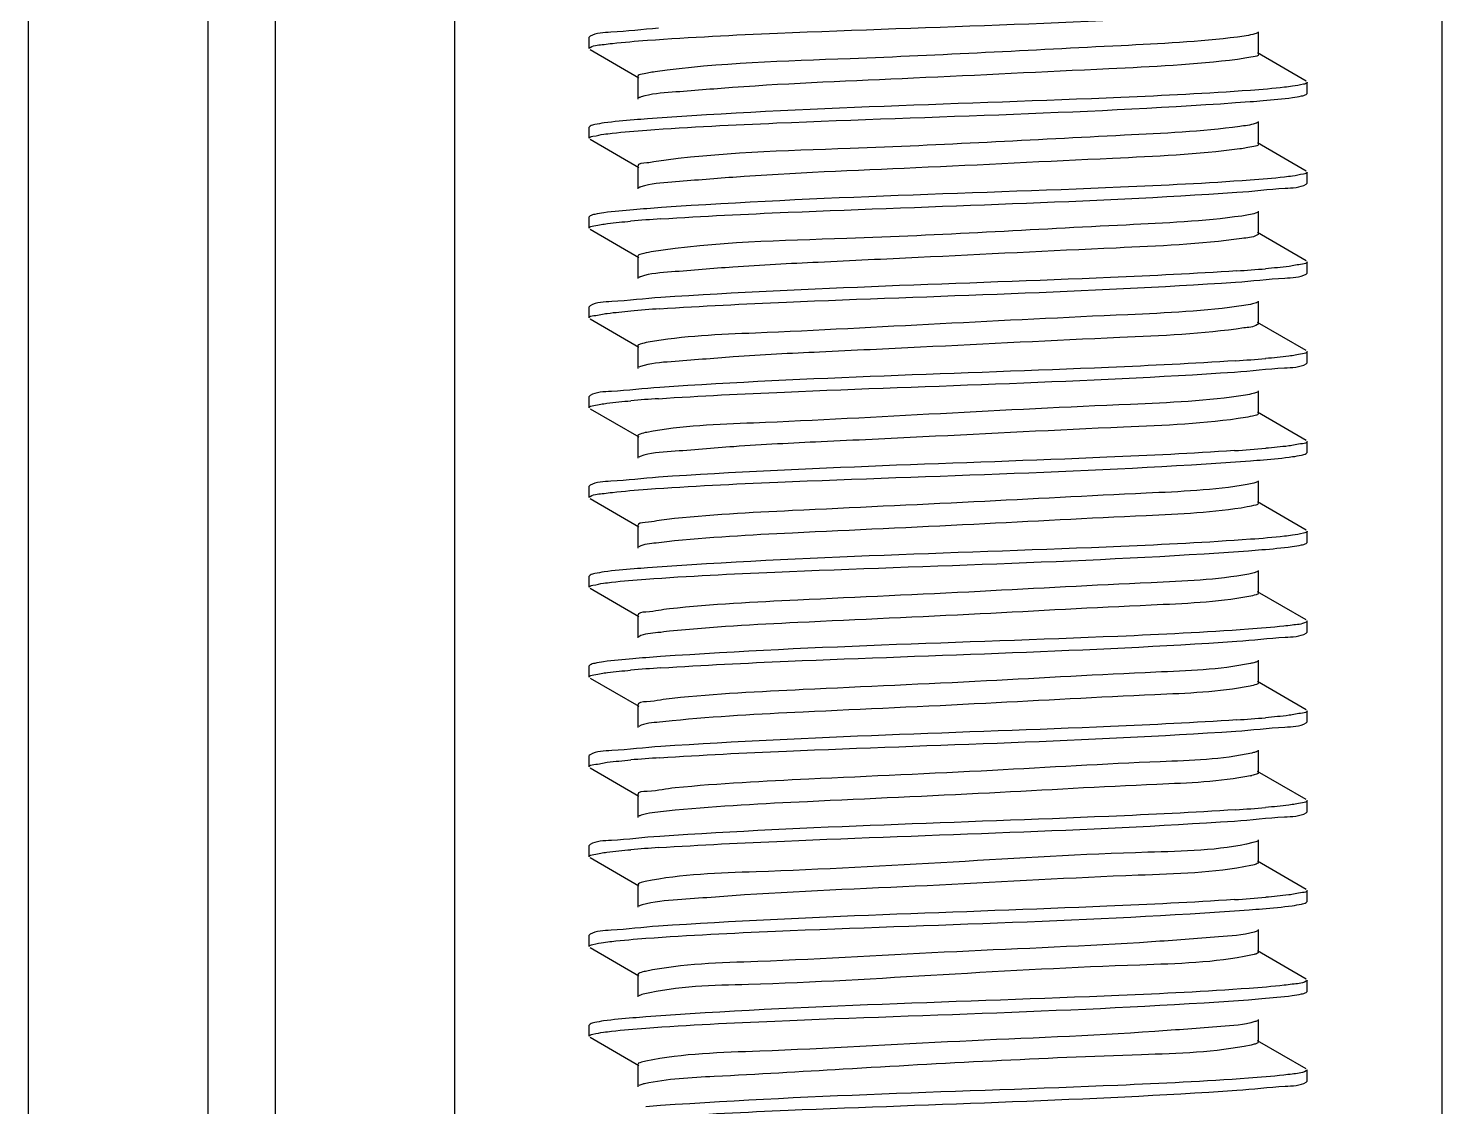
# Model space of a CAD drawing. Extents: x 1031190 to 1725648, y 733081 to 1571294.
# Drawn here: x 1139799.1 to 1140174.2, y 1211775.1 to 1212061.1 of the extents above; entities that cross this region are included whole.
import ezdxf

# ---------------------------------------------------------------- set-up
doc = ezdxf.new("R2010")
doc.units = 0
doc.header["$LTSCALE"] = 1000
doc.header["$MEASUREMENT"] = 0

msp = doc.modelspace()

# ---------------------------------------------------------------- linework, layer by layer
at = {"linetype": 'Continuous'}
for p, q in [((1139799.13, 1215988.29), (1139799.13, 1211247.26)), ((1139846.75, 1215988.29), (1139846.75, 1211247.26)), ((1139864.61, 1215988.29), (1139864.61, 1211247.26)), ((1139912.24, 1215988.29), (1139912.24, 1211247.26)), ((1140174.18, 1215988.29), (1140174.18, 1211247.26)), ((1139948.18, 1212059), (1139947.96, 1212058.74)), ((1139947.96, 1212055.76), (1139947.96, 1212058.74)), ((1139947.96, 1212055.76), (1139947.96, 1212058.74)), ((1140125.57, 1212054.27), (1140125.57, 1212060.23)), ((1139948.18, 1212055.5), (1139961.11, 1212048.02)), ((1140138.24, 1212047.09), (1140125.31, 1212054.58)), ((1139960.85, 1212048.32), (1139960.85, 1212042.37)), ((1140138.46, 1212043.86), (1140138.46, 1212046.83)), ((1140138.46, 1212043.86), (1140138.46, 1212046.83)), ((1140138.24, 1212043.6), (1140138.46, 1212043.86)), ((1140125.57, 1212030.46), (1140125.57, 1212036.41)), ((1139948.18, 1212035.19), (1139947.96, 1212034.93)), ((1139947.96, 1212031.95), (1139947.96, 1212034.93)), ((1139947.96, 1212031.95), (1139947.96, 1212034.93)), ((1139948.18, 1212031.69), (1139961.11, 1212024.21)), ((1140138.24, 1212023.28), (1140125.31, 1212030.76)), ((1139960.85, 1212024.51), (1139960.85, 1212018.55)), ((1140138.46, 1212020.04), (1140138.46, 1212023.02)), ((1140138.46, 1212020.04), (1140138.46, 1212023.02)), ((1140138.24, 1212019.78), (1140138.46, 1212020.04)), ((1139948.18, 1212011.37), (1139947.96, 1212011.11)), ((1139947.96, 1212008.14), (1139947.96, 1212011.11)), ((1139947.96, 1212008.14), (1139947.96, 1212011.11)), ((1140125.57, 1212006.65), (1140125.57, 1212012.6)), ((1139948.18, 1212007.88), (1139961.11, 1212000.39)), ((1140138.24, 1211999.47), (1140125.31, 1212006.95)), ((1139960.85, 1212000.7), (1139960.85, 1211994.74)), ((1140138.46, 1211996.23), (1140138.46, 1211999.21)), ((1140138.46, 1211996.23), (1140138.46, 1211999.21)), ((1140138.24, 1211995.97), (1140138.46, 1211996.23)), ((1139948.18, 1211987.56), (1139947.96, 1211987.3)), ((1139947.96, 1211984.32), (1139947.96, 1211987.3)), ((1139947.96, 1211984.32), (1139947.96, 1211987.3)), ((1140125.57, 1211982.84), (1140125.57, 1211988.79)), ((1139948.18, 1211984.06), (1139961.11, 1211976.58)), ((1140138.24, 1211975.65), (1140125.31, 1211983.14)), ((1139960.85, 1211976.88), (1139960.85, 1211970.93)), ((1140138.24, 1211972.16), (1140138.46, 1211972.42)), ((1140138.46, 1211972.42), (1140138.46, 1211975.39)), ((1140138.46, 1211972.42), (1140138.46, 1211975.39)), ((1139961.56, 1211971.43), (1139961.11, 1211971.23)), ((1140125.57, 1211959.02), (1140125.57, 1211964.98)), ((1139948.18, 1211963.75), (1139947.96, 1211963.49)), ((1139947.96, 1211960.51), (1139947.96, 1211963.49)), ((1139947.96, 1211960.51), (1139947.96, 1211963.49)), ((1139948.18, 1211960.25), (1139961.11, 1211952.77)), ((1140138.24, 1211951.84), (1140125.31, 1211959.32)), ((1139960.85, 1211953.07), (1139960.85, 1211947.12)), ((1140138.46, 1211948.6), (1140138.46, 1211951.58)), ((1140138.46, 1211948.6), (1140138.46, 1211951.58)), ((1139961.52, 1211947.6), (1139961.11, 1211947.42)), ((1140138.24, 1211948.34), (1140138.46, 1211948.6)), ((1139948.18, 1211939.94), (1139947.96, 1211939.67)), ((1139947.96, 1211936.7), (1139947.96, 1211939.67)), ((1139947.96, 1211936.7), (1139947.96, 1211939.67)), ((1140125.57, 1211935.21), (1140125.57, 1211941.16)), ((1139948.18, 1211936.44), (1139961.11, 1211928.96)), ((1140138.24, 1211928.03), (1140125.31, 1211935.51)), ((1139960.85, 1211929.26), (1139960.85, 1211923.3)), ((1140138.46, 1211924.79), (1140138.46, 1211927.77)), ((1140138.46, 1211924.79), (1140138.46, 1211927.77)), ((1140138.24, 1211924.53), (1140138.46, 1211924.79)), ((1139948.18, 1211916.12), (1139947.96, 1211915.86)), ((1139947.96, 1211912.89), (1139947.96, 1211915.86)), ((1139947.96, 1211912.89), (1139947.96, 1211915.86)), ((1140125.57, 1211911.4), (1140125.57, 1211917.35)), ((1139948.18, 1211912.62), (1139961.11, 1211905.14)), ((1140138.24, 1211904.22), (1140125.31, 1211911.7)), ((1139960.85, 1211905.44), (1139960.85, 1211899.49)), ((1140138.24, 1211900.72), (1140138.46, 1211900.98)), ((1140138.46, 1211900.98), (1140138.46, 1211903.96)), ((1140138.46, 1211900.98), (1140138.46, 1211903.96)), ((1140125.57, 1211887.58), (1140125.57, 1211893.54)), ((1139948.18, 1211892.31), (1139947.96, 1211892.05)), ((1139947.96, 1211889.07), (1139947.96, 1211892.05)), ((1139947.96, 1211889.07), (1139947.96, 1211892.05)), ((1139948.18, 1211888.81), (1139961.11, 1211881.33)), ((1140138.24, 1211880.4), (1140125.31, 1211887.89)), ((1139960.85, 1211881.63), (1139960.85, 1211875.68)), ((1140138.46, 1211877.17), (1140138.46, 1211880.14)), ((1140138.46, 1211877.17), (1140138.46, 1211880.14)), ((1140138.24, 1211876.91), (1140138.46, 1211877.17)), ((1139948.18, 1211868.5), (1139947.96, 1211868.24)), ((1139947.96, 1211865.26), (1139947.96, 1211868.24)), ((1139947.96, 1211865.26), (1139947.96, 1211868.24)), ((1140125.57, 1211863.77), (1140125.57, 1211869.72)), ((1139948.18, 1211865), (1139961.11, 1211857.52)), ((1140138.24, 1211856.59), (1140125.31, 1211864.07)), ((1139960.85, 1211857.82), (1139960.85, 1211851.87)), ((1140138.46, 1211853.35), (1140138.46, 1211856.33)), ((1140138.46, 1211853.35), (1140138.46, 1211856.33)), ((1140138.24, 1211853.09), (1140138.46, 1211853.35)), ((1139948.18, 1211844.68), (1139947.96, 1211844.42)), ((1139947.96, 1211841.45), (1139947.96, 1211844.42)), ((1139947.96, 1211841.45), (1139947.96, 1211844.42)), ((1140125.57, 1211839.96), (1140125.57, 1211845.91)), ((1139948.18, 1211841.19), (1139961.11, 1211833.7)), ((1140124.1, 1211839.24), (1140123.5, 1211839.11)), ((1140138.24, 1211832.78), (1140125.31, 1211840.26)), ((1139960.85, 1211834.01), (1139960.85, 1211828.05)), ((1140138.24, 1211829.28), (1140138.46, 1211829.54)), ((1140138.46, 1211829.54), (1140138.46, 1211832.52)), ((1140138.46, 1211829.54), (1140138.46, 1211832.52)), ((1140125.57, 1211816.15), (1140125.57, 1211822.1)), ((1139948.18, 1211820.87), (1139947.96, 1211820.61)), ((1139947.96, 1211817.63), (1139947.96, 1211820.61)), ((1139947.96, 1211817.63), (1139947.96, 1211820.61)), ((1139948.18, 1211817.37), (1139961.11, 1211809.89)), ((1140124.4, 1211815.5), (1140123.56, 1211815.31)), ((1140138.24, 1211808.97), (1140125.31, 1211816.45)), ((1139960.85, 1211810.19), (1139960.85, 1211804.24)), ((1140138.46, 1211805.73), (1140138.46, 1211808.7)), ((1140138.46, 1211805.73), (1140138.46, 1211808.7)), ((1140138.24, 1211805.47), (1140138.46, 1211805.73)), ((1139948.18, 1211797.06), (1139947.96, 1211796.8)), ((1139947.96, 1211793.82), (1139947.96, 1211796.8)), ((1139947.96, 1211793.82), (1139947.96, 1211796.8)), ((1140125.57, 1211792.33), (1140125.57, 1211798.29)), ((1139948.18, 1211793.56), (1139961.11, 1211786.08)), ((1140138.24, 1211785.15), (1140125.31, 1211792.63)), ((1139960.85, 1211786.38), (1139960.85, 1211780.43)), ((1140138.46, 1211781.92), (1140138.46, 1211784.89)), ((1140138.46, 1211781.92), (1140138.46, 1211784.89)), ((1140138.24, 1211781.65), (1140138.46, 1211781.92))]:
    msp.add_line(p, q, dxfattribs=at)
for centre, radius, start, end in [((1139994.73, 1211583.86), 427.62, 93.719, 94.7992), ((1140092.21, 1212416.89), 421, 273.7601, 274.8008), ((1139994.32, 1211565.26), 422.38, 93.7519, 94.8), ((1140091.8, 1212398.24), 426.18, 273.7273, 274.8001), ((1139993.89, 1211546.87), 416.95, 93.7864, 94.801), ((1140091.41, 1212379.3), 431.07, 273.6966, 274.7995), ((1139994.75, 1211464.63), 427.78, 93.7179, 94.7992), ((1140092.22, 1212297.65), 420.83, 273.7612, 274.8008), ((1139994.33, 1211446.02), 422.56, 93.7508, 94.8), ((1140119.47, 1211882.43), 19.92, 281.4492, 282.4619), ((1140091.81, 1212279.01), 426.01, 273.7284, 274.8001), ((1139993.91, 1211427.63), 417.13, 93.7852, 94.8009), ((1140091.42, 1212260.08), 430.91, 273.6976, 274.7995)]:
    msp.add_arc(centre, radius, start, end, dxfattribs=at)
for points, knots in [([(1139963.4, 1212057.95), (1139974.91, 1212058.79), (1140028.25, 1212061.39), (1140081.67, 1212062.43), (1140123.41, 1212065.51)], [0, 0, 0, 0, 0.216168, 1, 1, 1, 1]), ([(1139966.35, 1212061.13), (1139962.14, 1212060.85), (1139956.25, 1212060.03), (1139949.82, 1212059.94), (1139948.19, 1212059)], [0, 0, 0, 0, 0.690699, 1, 1, 1, 1]), ([(1140119.99, 1212058.82), (1140109.76, 1212057.52), (1140075.42, 1212055.89), (1140023.97, 1212052.99), (1139982.56, 1212051.98), (1139965.45, 1212049.59)], [0, 0, 0, 0, 0.199783, 0.665188, 1, 1, 1, 1]), ([(1140125.31, 1212059.93), (1140125.09, 1212059.8), (1140123.36, 1212059.22), (1140121.54, 1212059.02), (1140119.99, 1212058.82)], [0, 0, 0, 0, 0.137062, 1, 1, 1, 1]), ([(1139947.96, 1212055.76), (1139947.96, 1212055.89), (1139949.37, 1212056.77), (1139950.66, 1212056.68), (1139951.92, 1212056.86)], [0, 0, 0, 0, 0.088884, 1, 1, 1, 1]), ([(1139951.92, 1212056.86), (1139952.65, 1212056.96), (1139956.46, 1212057.42), (1139960.3, 1212057.72), (1139963.4, 1212057.95)], [0, 0, 0, 0, 0.191575, 1, 1, 1, 1]), ([(1140125.57, 1212054.27), (1140125.57, 1212053.75), (1140122.78, 1212053.43), (1140121.39, 1212053.05), (1140119.99, 1212052.87)], [0, 0, 0, 0, 0.271371, 1, 1, 1, 1]), ([(1140119.99, 1212052.87), (1140108.68, 1212051.43), (1140079.95, 1212050.15), (1140035.32, 1212047.84), (1139996.57, 1212046.36), (1139972.59, 1212044.34), (1139964.38, 1212043.76), (1139961.73, 1212042.92)], [0, 0, 0, 0, 0.215732, 0.542961, 0.846149, 0.947566, 1, 1, 1, 1]), ([(1139965.45, 1212049.59), (1139964.29, 1212049.43), (1139963.11, 1212049.12), (1139960.85, 1212048.76), (1139960.85, 1212048.32)], [0, 0, 0, 0, 0.725335, 1, 1, 1, 1]), ([(1140138.46, 1212046.83), (1140138.46, 1212046.46), (1140136.58, 1212046.14), (1140135.59, 1212045.89), (1140134.62, 1212045.75)], [0, 0, 0, 0, 0.27461, 1, 1, 1, 1]), ([(1140123.41, 1212044.67), (1140111.97, 1212043.83), (1140058.64, 1212041.23), (1140005.22, 1212040.16), (1139963.4, 1212037.11)], [0, 0, 0, 0, 0.214685, 1, 1, 1, 1]), ([(1140134.62, 1212045.75), (1140133.91, 1212045.65), (1140130.18, 1212045.19), (1140126.44, 1212044.9), (1140123.41, 1212044.67)], [0, 0, 0, 0, 0.191301, 1, 1, 1, 1]), ([(1140134.61, 1212042.77), (1140135.4, 1212042.89), (1140136.61, 1212043.1), (1140137.85, 1212043.37), (1140138.23, 1212043.6)], [0, 0, 0, 0, 0.642979, 1, 1, 1, 1]), ([(1139961.73, 1212042.92), (1139961.61, 1212042.89), (1139961.4, 1212042.81), (1139961.19, 1212042.72), (1139961.11, 1212042.67)], [0, 0, 0, 0, 0.562806, 1, 1, 1, 1]), ([(1139963.24, 1212034.13), (1139974.73, 1212034.97), (1140028.11, 1212037.57), (1140081.56, 1212038.62), (1140123.35, 1212041.69)], [0, 0, 0, 0, 0.215679, 1, 1, 1, 1]), ([(1140123.35, 1212041.69), (1140124.51, 1212041.78), (1140128.26, 1212042.07), (1140132.02, 1212042.41), (1140134.61, 1212042.77)], [0, 0, 0, 0, 0.307511, 1, 1, 1, 1]), ([(1139951.92, 1212036.02), (1139951.1, 1212035.91), (1139949.86, 1212035.69), (1139948.58, 1212035.41), (1139948.19, 1212035.19)], [0, 0, 0, 0, 0.644106, 1, 1, 1, 1]), ([(1139963.4, 1212037.11), (1139962.22, 1212037.03), (1139958.39, 1212036.73), (1139954.55, 1212036.39), (1139951.92, 1212036.02)], [0, 0, 0, 0, 0.307212, 1, 1, 1, 1]), ([(1140125.31, 1212036.11), (1140125.11, 1212036), (1140123.57, 1212035.47), (1140121.95, 1212035.27), (1140120.57, 1212035.09)], [0, 0, 0, 0, 0.140352, 1, 1, 1, 1]), ([(1139947.96, 1212031.95), (1139947.96, 1212032.32), (1139949.88, 1212032.64), (1139950.89, 1212032.9), (1139951.87, 1212033.04)], [0, 0, 0, 0, 0.274258, 1, 1, 1, 1]), ([(1139951.87, 1212033.04), (1139952.59, 1212033.14), (1139956.37, 1212033.6), (1139960.17, 1212033.9), (1139963.24, 1212034.13)], [0, 0, 0, 0, 0.191496, 1, 1, 1, 1]), ([(1140120.57, 1212035.09), (1140110.43, 1212033.73), (1140075.89, 1212032.14), (1140024.15, 1212029.13), (1139982.34, 1212028.23), (1139965.13, 1212025.74)], [0, 0, 0, 0, 0.197098, 0.665048, 1, 1, 1, 1]), ([(1140120.57, 1212029.13), (1140109.39, 1212027.63), (1140080.66, 1212026.4), (1140035.86, 1212024.04), (1139996.74, 1212022.58), (1139972.55, 1212020.51), (1139964.29, 1212019.95), (1139961.67, 1212019.09)], [0, 0, 0, 0, 0.212511, 0.540713, 0.846077, 0.947938, 1, 1, 1, 1]), ([(1140125.57, 1212030.46), (1140125.57, 1212029.99), (1140123.1, 1212029.64), (1140121.83, 1212029.3), (1140120.57, 1212029.13)], [0, 0, 0, 0, 0.273189, 1, 1, 1, 1]), ([(1139965.13, 1212025.74), (1139964.5, 1212025.64), (1139963.3, 1212025.3), (1139960.85, 1212025.37), (1139960.85, 1212024.51)], [0, 0, 0, 0, 0.421551, 1, 1, 1, 1]), ([(1140123.35, 1212020.86), (1140111.89, 1212020.01), (1140058.52, 1212017.41), (1140005.07, 1212016.35), (1139963.24, 1212013.29)], [0, 0, 0, 0, 0.215024, 1, 1, 1, 1]), ([(1140134.61, 1212021.94), (1140133.89, 1212021.84), (1140130.15, 1212021.38), (1140126.39, 1212021.08), (1140123.35, 1212020.86)], [0, 0, 0, 0, 0.191312, 1, 1, 1, 1]), ([(1140138.46, 1212023.02), (1140138.46, 1212022.65), (1140136.57, 1212022.33), (1140135.58, 1212022.07), (1140134.61, 1212021.94)], [0, 0, 0, 0, 0.274539, 1, 1, 1, 1]), ([(1139961.67, 1212019.09), (1139961.56, 1212019.05), (1139961.37, 1212018.99), (1139961.19, 1212018.9), (1139961.11, 1212018.86)], [0, 0, 0, 0, 0.558561, 1, 1, 1, 1]), ([(1139967, 1212010.57), (1139978.24, 1212011.32), (1140029.18, 1212013.76), (1140080.18, 1212014.98), (1140119.81, 1212017.63)], [0, 0, 0, 0, 0.220951, 1, 1, 1, 1]), ([(1140119.81, 1212017.63), (1140124.08, 1212017.92), (1140130.06, 1212018.74), (1140136.57, 1212018.83), (1140138.23, 1212019.78)], [0, 0, 0, 0, 0.690937, 1, 1, 1, 1]), ([(1139963.24, 1212013.29), (1139962.07, 1212013.2), (1139958.28, 1212012.91), (1139954.48, 1212012.57), (1139951.87, 1212012.2)], [0, 0, 0, 0, 0.307309, 1, 1, 1, 1]), ([(1139947.96, 1212008.14), (1139947.96, 1212008.59), (1139950.39, 1212008.86), (1139951.61, 1212009.2), (1139952.83, 1212009.35)], [0, 0, 0, 0, 0.27062, 1, 1, 1, 1]), ([(1139951.87, 1212012.2), (1139951.07, 1212012.09), (1139949.83, 1212011.88), (1139948.58, 1212011.6), (1139948.19, 1212011.37)], [0, 0, 0, 0, 0.643624, 1, 1, 1, 1]), ([(1140121.13, 1212011.35), (1140110.98, 1212009.91), (1140075.94, 1212008.39), (1140023.8, 1212005.17), (1139981.52, 1212004.53), (1139964.38, 1212001.81)], [0, 0, 0, 0, 0.195714, 0.66858, 1, 1, 1, 1]), ([(1140125.31, 1212012.3), (1140125.13, 1212012.2), (1140123.77, 1212011.71), (1140122.34, 1212011.52), (1140121.13, 1212011.35)], [0, 0, 0, 0, 0.143993, 1, 1, 1, 1]), ([(1140125.57, 1212006.65), (1140125.57, 1212006.51), (1140124, 1212005.5), (1140122.53, 1212005.6), (1140121.13, 1212005.4)], [0, 0, 0, 0, 0.089964, 1, 1, 1, 1]), ([(1139964.38, 1212001.81), (1139963.49, 1212001.67), (1139962.54, 1212001.44), (1139960.85, 1212001.05), (1139960.85, 1212000.7)], [0, 0, 0, 0, 0.720116, 1, 1, 1, 1]), ([(1140121.13, 1212005.4), (1140110.09, 1212003.83), (1140081.37, 1212002.64), (1140043.92, 1212000.73), (1140010.04, 1211999.13), (1139988.17, 1211998.07), (1139972.54, 1211996.68), (1139964.22, 1211996.14), (1139961.61, 1211995.26)], [0, 0, 0, 0, 0.209152, 0.538245, 0.703966, 0.845837, 0.948213, 1, 1, 1, 1]), ([(1140138.46, 1211999.21), (1140138.46, 1211998.76), (1140136.08, 1211998.48), (1140134.88, 1211998.15), (1140133.68, 1211998)], [0, 0, 0, 0, 0.270908, 1, 1, 1, 1]), ([(1139961.61, 1211995.26), (1139961.51, 1211995.22), (1139961.34, 1211995.16), (1139961.18, 1211995.08), (1139961.11, 1211995.04)], [0, 0, 0, 0, 0.554726, 1, 1, 1, 1]), ([(1140119.81, 1211996.79), (1140108.64, 1211996.05), (1140057.7, 1211993.6), (1140006.7, 1211992.37), (1139967, 1211989.74)], [0, 0, 0, 0, 0.219663, 1, 1, 1, 1]), ([(1140119.5, 1211993.8), (1140123.84, 1211994.09), (1140129.92, 1211994.93), (1140136.55, 1211995), (1140138.23, 1211995.97)], [0, 0, 0, 0, 0.691235, 1, 1, 1, 1]), ([(1139966.68, 1211986.74), (1139977.87, 1211987.49), (1140028.81, 1211989.93), (1140079.81, 1211991.16), (1140119.5, 1211993.8)], [0, 0, 0, 0, 0.219921, 1, 1, 1, 1]), ([(1139967, 1211989.74), (1139962.64, 1211989.45), (1139956.54, 1211988.6), (1139949.88, 1211988.53), (1139948.19, 1211987.56)], [0, 0, 0, 0, 0.691322, 1, 1, 1, 1]), ([(1140121.65, 1211987.61), (1140111.48, 1211986.08), (1140084.52, 1211984.93), (1140041.33, 1211982.8), (1139998.93, 1211980.47), (1139972.95, 1211979.56), (1139963.57, 1211977.86)], [0, 0, 0, 0, 0.194809, 0.509786, 0.819314, 1, 1, 1, 1]), ([(1140125.31, 1211988.49), (1140124.91, 1211988.26), (1140123.67, 1211987.96), (1140122.44, 1211987.73), (1140121.65, 1211987.61)], [0, 0, 0, 0, 0.362559, 1, 1, 1, 1]), ([(1139947.96, 1211984.32), (1139947.96, 1211984.78), (1139950.36, 1211985.05), (1139951.56, 1211985.38), (1139952.76, 1211985.53)], [0, 0, 0, 0, 0.270822, 1, 1, 1, 1]), ([(1140121.65, 1211981.66), (1140110.77, 1211980.02), (1140082.07, 1211978.9), (1140044.57, 1211976.94), (1140010.4, 1211975.33), (1139988.3, 1211974.27), (1139972.55, 1211972.85), (1139964.16, 1211972.34), (1139961.56, 1211971.43)], [0, 0, 0, 0, 0.205664, 0.535582, 0.702489, 0.845448, 0.948405, 1, 1, 1, 1]), ([(1140125.57, 1211982.84), (1140125.57, 1211982.71), (1140124.23, 1211981.77), (1140122.89, 1211981.85), (1140121.65, 1211981.66)], [0, 0, 0, 0, 0.092494, 1, 1, 1, 1]), ([(1139963.57, 1211977.86), (1139962.88, 1211977.73), (1139962.11, 1211977.56), (1139960.85, 1211977.16), (1139960.85, 1211976.88)], [0, 0, 0, 0, 0.713836, 1, 1, 1, 1]), ([(1140119.5, 1211972.96), (1140108.27, 1211972.22), (1140057.33, 1211969.77), (1140006.33, 1211968.55), (1139966.68, 1211965.9)], [0, 0, 0, 0, 0.220688, 1, 1, 1, 1]), ([(1140119.2, 1211969.97), (1140123.61, 1211970.26), (1140129.78, 1211971.11), (1140136.52, 1211971.18), (1140138.23, 1211972.16)], [0, 0, 0, 0, 0.691515, 1, 1, 1, 1]), ([(1140138.46, 1211975.39), (1140138.46, 1211974.94), (1140136.04, 1211974.67), (1140134.83, 1211974.33), (1140133.62, 1211974.18)], [0, 0, 0, 0, 0.270705, 1, 1, 1, 1]), ([(1139966.36, 1211962.91), (1139977.5, 1211963.66), (1140028.45, 1211966.11), (1140079.45, 1211967.34), (1140119.2, 1211969.97)], [0, 0, 0, 0, 0.218885, 1, 1, 1, 1]), ([(1139966.68, 1211965.9), (1139962.4, 1211965.62), (1139956.4, 1211964.79), (1139949.85, 1211964.7), (1139948.19, 1211963.75)], [0, 0, 0, 0, 0.691024, 1, 1, 1, 1]), ([(1140125.31, 1211964.67), (1140124.96, 1211964.47), (1140123.88, 1211964.19), (1140122.82, 1211963.99), (1140122.14, 1211963.88)], [0, 0, 0, 0, 0.368275, 1, 1, 1, 1]), ([(1139947.96, 1211960.51), (1139947.96, 1211960.96), (1139950.32, 1211961.23), (1139951.5, 1211961.56), (1139952.69, 1211961.71)], [0, 0, 0, 0, 0.271063, 1, 1, 1, 1]), ([(1140122.14, 1211963.88), (1140112.06, 1211962.25), (1140084.97, 1211961.18), (1140041.46, 1211958.99), (1139998.72, 1211956.59), (1139972.55, 1211955.78), (1139963.23, 1211953.98)], [0, 0, 0, 0, 0.192287, 0.509303, 0.821123, 1, 1, 1, 1]), ([(1140122.14, 1211957.92), (1140111.43, 1211956.2), (1140082.77, 1211955.16), (1140045.24, 1211953.15), (1140010.79, 1211951.53), (1139988.46, 1211950.48), (1139972.57, 1211949.02), (1139964.11, 1211948.54), (1139961.52, 1211947.6)], [0, 0, 0, 0, 0.202057, 0.532738, 0.700843, 0.844928, 0.948524, 1, 1, 1, 1]), ([(1140125.57, 1211959.02), (1140125.57, 1211958.68), (1140123.93, 1211958.29), (1140123, 1211958.06), (1140122.14, 1211957.92)], [0, 0, 0, 0, 0.280678, 1, 1, 1, 1]), ([(1139963.23, 1211953.98), (1139962.63, 1211953.87), (1139961.94, 1211953.71), (1139960.85, 1211953.32), (1139960.85, 1211953.07)], [0, 0, 0, 0, 0.710342, 1, 1, 1, 1]), ([(1140138.46, 1211951.58), (1140138.46, 1211951.12), (1140136.01, 1211950.85), (1140134.79, 1211950.52), (1140133.57, 1211950.36)], [0, 0, 0, 0, 0.270538, 1, 1, 1, 1]), ([(1139963.41, 1211938.89), (1139974.92, 1211939.73), (1140028.26, 1211942.32), (1140081.67, 1211943.37), (1140123.41, 1211946.45)], [0, 0, 0, 0, 0.216188, 1, 1, 1, 1]), ([(1140119.2, 1211949.13), (1140107.92, 1211948.38), (1140056.97, 1211945.95), (1140005.96, 1211944.74), (1139966.36, 1211942.07)], [0, 0, 0, 0, 0.221694, 1, 1, 1, 1]), ([(1140123.41, 1211946.45), (1140124.56, 1211946.53), (1140128.3, 1211946.82), (1140132.05, 1211947.16), (1140134.62, 1211947.53)], [0, 0, 0, 0, 0.307529, 1, 1, 1, 1]), ([(1140134.62, 1211947.53), (1140135.41, 1211947.64), (1140136.62, 1211947.85), (1140137.85, 1211948.12), (1140138.23, 1211948.34)], [0, 0, 0, 0, 0.642817, 1, 1, 1, 1]), ([(1139966.36, 1211942.07), (1139962.15, 1211941.79), (1139956.25, 1211940.97), (1139949.82, 1211940.88), (1139948.19, 1211939.94)], [0, 0, 0, 0, 0.69071, 1, 1, 1, 1]), ([(1139951.92, 1211937.79), (1139952.65, 1211937.9), (1139956.47, 1211938.36), (1139960.3, 1211938.66), (1139963.41, 1211938.89)], [0, 0, 0, 0, 0.191576, 1, 1, 1, 1]), ([(1140122.59, 1211940.14), (1140113.75, 1211938.61), (1140089.45, 1211937.62), (1140049.26, 1211935.41), (1140006.83, 1211933.49), (1139979.63, 1211932.12), (1139968.56, 1211930.91)], [0, 0, 0, 0, 0.174435, 0.471025, 0.783552, 1, 1, 1, 1]), ([(1140125.31, 1211940.86), (1140125, 1211940.69), (1140124.09, 1211940.43), (1140123.17, 1211940.24), (1140122.59, 1211940.14)], [0, 0, 0, 0, 0.374646, 1, 1, 1, 1]), ([(1139947.96, 1211936.7), (1139947.96, 1211936.82), (1139949.37, 1211937.71), (1139950.66, 1211937.62), (1139951.92, 1211937.79)], [0, 0, 0, 0, 0.088875, 1, 1, 1, 1]), ([(1140125.57, 1211935.21), (1140125.57, 1211934.91), (1140124.17, 1211934.51), (1140123.34, 1211934.32), (1140122.59, 1211934.19)], [0, 0, 0, 0, 0.284151, 1, 1, 1, 1]), ([(1139968.56, 1211930.91), (1139966.63, 1211930.7), (1139964.79, 1211930.14), (1139960.84, 1211929.96), (1139960.85, 1211929.26)], [0, 0, 0, 0, 0.732932, 1, 1, 1, 1]), ([(1140122.59, 1211934.19), (1140113.75, 1211932.66), (1140089.45, 1211931.67), (1140049.26, 1211929.45), (1140006.83, 1211927.54), (1139979.63, 1211926.16), (1139968.56, 1211924.96)], [0, 0, 0, 0, 0.174435, 0.471025, 0.783552, 1, 1, 1, 1]), ([(1140138.46, 1211927.77), (1140138.46, 1211927.4), (1140136.58, 1211927.08), (1140135.59, 1211926.83), (1140134.62, 1211926.69)], [0, 0, 0, 0, 0.274613, 1, 1, 1, 1]), ([(1139968.56, 1211924.96), (1139967.63, 1211924.86), (1139965.16, 1211924.48), (1139962.48, 1211924.4), (1139961.11, 1211923.61)], [0, 0, 0, 0, 0.372044, 1, 1, 1, 1]), ([(1140123.41, 1211925.61), (1140111.98, 1211924.77), (1140058.64, 1211922.16), (1140005.23, 1211921.1), (1139963.41, 1211918.05)], [0, 0, 0, 0, 0.214671, 1, 1, 1, 1]), ([(1140122.87, 1211922.59), (1140124.06, 1211922.68), (1140127.93, 1211922.98), (1140131.81, 1211923.32), (1140134.47, 1211923.69)], [0, 0, 0, 0, 0.30728, 1, 1, 1, 1]), ([(1140134.62, 1211926.69), (1140133.91, 1211926.59), (1140130.18, 1211926.13), (1140126.44, 1211925.83), (1140123.41, 1211925.61)], [0, 0, 0, 0, 0.191301, 1, 1, 1, 1]), ([(1140134.47, 1211923.69), (1140135.3, 1211923.81), (1140136.55, 1211924.02), (1140137.84, 1211924.3), (1140138.23, 1211924.53)], [0, 0, 0, 0, 0.644379, 1, 1, 1, 1]), ([(1139962.96, 1211915.04), (1139974.37, 1211915.88), (1140027.68, 1211918.49), (1140081.06, 1211919.56), (1140122.87, 1211922.59)], [0, 0, 0, 0, 0.214378, 1, 1, 1, 1]), ([(1139951.92, 1211916.96), (1139951.1, 1211916.84), (1139949.86, 1211916.63), (1139948.58, 1211916.35), (1139948.19, 1211916.12)], [0, 0, 0, 0, 0.644124, 1, 1, 1, 1]), ([(1139963.41, 1211918.05), (1139962.23, 1211917.96), (1139958.39, 1211917.67), (1139954.56, 1211917.33), (1139951.92, 1211916.96)], [0, 0, 0, 0, 0.30721, 1, 1, 1, 1]), ([(1140123.02, 1211916.4), (1140114.47, 1211914.81), (1140090.56, 1211913.92), (1140050.71, 1211911.64), (1140008.09, 1211909.76), (1139980.59, 1211908.36), (1139969.28, 1211907.17)], [0, 0, 0, 0, 0.169335, 0.463986, 0.778446, 1, 1, 1, 1]), ([(1140125.31, 1211917.05), (1140125.04, 1211916.9), (1140124.27, 1211916.66), (1140123.5, 1211916.49), (1140123.02, 1211916.4)], [0, 0, 0, 0, 0.381761, 1, 1, 1, 1]), ([(1139947.96, 1211912.89), (1139947.96, 1211913.25), (1139949.83, 1211913.57), (1139950.82, 1211913.83), (1139951.78, 1211913.96)], [0, 0, 0, 0, 0.27468, 1, 1, 1, 1]), ([(1139951.78, 1211913.96), (1139952.49, 1211914.06), (1139956.21, 1211914.52), (1139959.94, 1211914.82), (1139962.96, 1211915.04)], [0, 0, 0, 0, 0.191268, 1, 1, 1, 1]), ([(1140123.02, 1211910.45), (1140114.47, 1211908.86), (1140090.56, 1211907.96), (1140050.71, 1211905.68), (1140008.09, 1211903.8), (1139980.59, 1211902.4), (1139969.28, 1211901.22)], [0, 0, 0, 0, 0.169335, 0.463986, 0.778446, 1, 1, 1, 1]), ([(1140125.57, 1211911.4), (1140125.57, 1211911.13), (1140124.4, 1211910.74), (1140123.66, 1211910.57), (1140123.02, 1211910.45)], [0, 0, 0, 0, 0.288381, 1, 1, 1, 1]), ([(1139969.28, 1211907.17), (1139967.17, 1211906.95), (1139965.18, 1211906.33), (1139960.84, 1211906.21), (1139960.85, 1211905.44)], [0, 0, 0, 0, 0.73383, 1, 1, 1, 1]), ([(1139969.28, 1211901.22), (1139968.25, 1211901.11), (1139965.54, 1211900.71), (1139962.61, 1211900.66), (1139961.11, 1211899.79)], [0, 0, 0, 0, 0.374075, 1, 1, 1, 1]), ([(1140122.87, 1211901.76), (1140111.34, 1211900.92), (1140058.03, 1211898.33), (1140004.65, 1211897.28), (1139962.96, 1211894.21)], [0, 0, 0, 0, 0.216629, 1, 1, 1, 1]), ([(1140119.82, 1211898.57), (1140124.09, 1211898.85), (1140130.06, 1211899.68), (1140136.57, 1211899.77), (1140138.23, 1211900.72)], [0, 0, 0, 0, 0.690927, 1, 1, 1, 1]), ([(1140134.47, 1211902.86), (1140133.74, 1211902.75), (1140129.88, 1211902.29), (1140126, 1211901.98), (1140122.87, 1211901.76)], [0, 0, 0, 0, 0.191487, 1, 1, 1, 1]), ([(1140138.46, 1211903.96), (1140138.46, 1211903.83), (1140137.04, 1211902.94), (1140135.74, 1211903.03), (1140134.47, 1211902.86)], [0, 0, 0, 0, 0.088741, 1, 1, 1, 1]), ([(1139967.01, 1211891.51), (1139978.25, 1211892.26), (1140029.19, 1211894.7), (1140080.19, 1211895.91), (1140119.82, 1211898.57)], [0, 0, 0, 0, 0.220985, 1, 1, 1, 1]), ([(1139951.78, 1211893.13), (1139951, 1211893.02), (1139949.8, 1211892.81), (1139948.57, 1211892.53), (1139948.19, 1211892.31)], [0, 0, 0, 0, 0.642692, 1, 1, 1, 1]), ([(1139962.96, 1211894.21), (1139961.82, 1211894.12), (1139958.08, 1211893.83), (1139954.35, 1211893.49), (1139951.78, 1211893.13)], [0, 0, 0, 0, 0.307565, 1, 1, 1, 1]), ([(1140125.31, 1211893.24), (1140125.09, 1211893.11), (1140124.45, 1211892.9), (1140123.81, 1211892.75), (1140123.41, 1211892.67)], [0, 0, 0, 0, 0.389817, 1, 1, 1, 1]), ([(1139947.96, 1211889.07), (1139947.96, 1211889.53), (1139950.39, 1211889.8), (1139951.61, 1211890.14), (1139952.83, 1211890.29)], [0, 0, 0, 0, 0.270614, 1, 1, 1, 1]), ([(1140123.41, 1211892.67), (1140115.17, 1211891), (1140091.64, 1211890.22), (1140052.17, 1211887.86), (1140009.37, 1211886.02), (1139981.58, 1211884.6), (1139970.02, 1211883.44)], [0, 0, 0, 0, 0.164215, 0.456918, 0.773319, 1, 1, 1, 1]), ([(1140123.33, 1211886.7), (1140115.05, 1211885.05), (1140091.49, 1211884.25), (1140052.02, 1211881.91), (1140009.29, 1211880.06), (1139981.55, 1211878.64), (1139970.02, 1211877.48)], [0, 0, 0, 0, 0.165027, 0.457743, 0.773694, 1, 1, 1, 1]), ([(1140125.57, 1211887.58), (1140125.57, 1211887.35), (1140124.56, 1211886.96), (1140123.9, 1211886.81), (1140123.33, 1211886.7)], [0, 0, 0, 0, 0.292222, 1, 1, 1, 1]), ([(1139970.02, 1211883.44), (1139967.73, 1211883.21), (1139965.58, 1211882.51), (1139960.85, 1211882.46), (1139960.85, 1211881.63)], [0, 0, 0, 0, 0.734573, 1, 1, 1, 1]), ([(1140138.46, 1211880.14), (1140138.46, 1211879.69), (1140136.08, 1211879.42), (1140134.88, 1211879.09), (1140133.69, 1211878.94)], [0, 0, 0, 0, 0.270915, 1, 1, 1, 1]), ([(1139970.02, 1211877.48), (1139968.89, 1211877.37), (1139965.95, 1211876.94), (1139962.74, 1211876.93), (1139961.11, 1211875.98)], [0, 0, 0, 0, 0.375922, 1, 1, 1, 1]), ([(1139966.69, 1211867.68), (1139977.88, 1211868.43), (1140028.82, 1211870.87), (1140079.82, 1211872.1), (1140119.51, 1211874.73)], [0, 0, 0, 0, 0.219955, 1, 1, 1, 1]), ([(1140119.82, 1211877.73), (1140108.65, 1211876.98), (1140057.71, 1211874.54), (1140006.71, 1211873.31), (1139967.01, 1211870.68)], [0, 0, 0, 0, 0.219629, 1, 1, 1, 1]), ([(1140119.51, 1211874.73), (1140123.85, 1211875.02), (1140129.92, 1211875.86), (1140136.55, 1211875.94), (1140138.23, 1211876.91)], [0, 0, 0, 0, 0.691226, 1, 1, 1, 1]), ([(1139967.01, 1211870.68), (1139962.65, 1211870.39), (1139956.54, 1211869.54), (1139949.88, 1211869.47), (1139948.19, 1211868.5)], [0, 0, 0, 0, 0.691332, 1, 1, 1, 1]), ([(1140123.77, 1211868.93), (1140115.84, 1211867.17), (1140092.69, 1211866.54), (1140053.62, 1211864.08), (1140010.67, 1211862.28), (1139982.59, 1211860.84), (1139970.8, 1211859.7)], [0, 0, 0, 0, 0.159071, 0.449817, 0.768166, 1, 1, 1, 1]), ([(1140125.31, 1211869.42), (1140125.12, 1211869.32), (1140124.61, 1211869.13), (1140124.09, 1211869), (1140123.77, 1211868.93)], [0, 0, 0, 0, 0.398908, 1, 1, 1, 1]), ([(1139947.96, 1211865.26), (1139947.96, 1211865.71), (1139950.36, 1211865.98), (1139951.56, 1211866.32), (1139952.77, 1211866.47)], [0, 0, 0, 0, 0.270815, 1, 1, 1, 1]), ([(1140125.57, 1211863.77), (1140125.57, 1211863.57), (1140124.78, 1211863.21), (1140124.23, 1211863.08), (1140123.77, 1211862.98)], [0, 0, 0, 0, 0.299631, 1, 1, 1, 1]), ([(1139970.8, 1211859.7), (1139968.31, 1211859.46), (1139965.99, 1211858.69), (1139960.85, 1211858.72), (1139960.85, 1211857.82)], [0, 0, 0, 0, 0.735179, 1, 1, 1, 1]), ([(1140123.43, 1211862.91), (1140115.29, 1211861.25), (1140092.04, 1211860.47), (1140052.94, 1211858.13), (1140010.29, 1211856.31), (1139982.47, 1211854.87), (1139970.8, 1211853.75)], [0, 0, 0, 0, 0.162868, 0.453695, 0.769951, 1, 1, 1, 1]), ([(1140138.46, 1211856.33), (1140138.46, 1211855.88), (1140136.04, 1211855.6), (1140134.84, 1211855.27), (1140133.62, 1211855.12)], [0, 0, 0, 0, 0.270711, 1, 1, 1, 1]), ([(1139961.76, 1211852.43), (1139961.63, 1211852.39), (1139961.41, 1211852.31), (1139961.2, 1211852.22), (1139961.11, 1211852.17)], [0, 0, 0, 0, 0.564999, 1, 1, 1, 1]), ([(1139970.8, 1211853.75), (1139969.75, 1211853.65), (1139966.73, 1211853.3), (1139963.66, 1211853.02), (1139961.76, 1211852.43)], [0, 0, 0, 0, 0.344737, 1, 1, 1, 1]), ([(1140119.51, 1211853.9), (1140108.29, 1211853.15), (1140057.35, 1211850.71), (1140006.35, 1211849.49), (1139966.69, 1211846.84)], [0, 0, 0, 0, 0.220655, 1, 1, 1, 1]), ([(1140119.21, 1211850.9), (1140123.62, 1211851.19), (1140129.79, 1211852.05), (1140136.52, 1211852.11), (1140138.23, 1211853.09)], [0, 0, 0, 0, 0.691506, 1, 1, 1, 1]), ([(1139966.37, 1211843.84), (1139977.51, 1211844.59), (1140028.46, 1211847.04), (1140079.46, 1211848.28), (1140119.21, 1211850.9)], [0, 0, 0, 0, 0.218919, 1, 1, 1, 1]), ([(1139966.69, 1211846.84), (1139962.41, 1211846.56), (1139956.4, 1211845.72), (1139949.85, 1211845.64), (1139948.19, 1211844.68)], [0, 0, 0, 0, 0.691034, 1, 1, 1, 1]), ([(1140124.1, 1211845.19), (1140115.03, 1211842.98), (1140088.16, 1211842.69), (1140044.36, 1211839.94), (1139999.97, 1211837.5), (1139972.5, 1211836.86), (1139962.86, 1211834.85)], [0, 0, 0, 0, 0.173415, 0.493457, 0.817191, 1, 1, 1, 1]), ([(1140125.31, 1211845.61), (1140125.16, 1211845.52), (1140124.76, 1211845.37), (1140124.35, 1211845.25), (1140124.1, 1211845.19)], [0, 0, 0, 0, 0.409248, 1, 1, 1, 1]), ([(1139947.96, 1211841.45), (1139947.96, 1211841.89), (1139950.32, 1211842.17), (1139951.51, 1211842.5), (1139952.69, 1211842.65)], [0, 0, 0, 0, 0.271054, 1, 1, 1, 1]), ([(1140123.5, 1211839.11), (1140113.72, 1211837.09), (1140085.95, 1211836.48), (1140041.31, 1211833.68), (1140000.44, 1211832.24), (1139974.23, 1211830.19), (1139965.07, 1211829.53), (1139962.02, 1211828.69)], [0, 0, 0, 0, 0.185116, 0.511346, 0.831141, 0.941355, 1, 1, 1, 1]), ([(1140125.57, 1211839.96), (1140125.57, 1211839.79), (1140124.95, 1211839.45), (1140124.48, 1211839.33), (1140124.1, 1211839.24)], [0, 0, 0, 0, 0.307326, 1, 1, 1, 1]), ([(1139962.86, 1211834.85), (1139962.35, 1211834.74), (1139961.75, 1211834.6), (1139960.85, 1211834.22), (1139960.85, 1211834.01)], [0, 0, 0, 0, 0.705072, 1, 1, 1, 1]), ([(1140119.21, 1211830.07), (1140107.93, 1211829.32), (1140056.99, 1211826.88), (1140005.98, 1211825.67), (1139966.37, 1211823.01)], [0, 0, 0, 0, 0.221661, 1, 1, 1, 1]), ([(1140138.46, 1211832.52), (1140138.46, 1211832.06), (1140136.02, 1211831.79), (1140134.8, 1211831.45), (1140133.57, 1211831.3)], [0, 0, 0, 0, 0.270543, 1, 1, 1, 1]), ([(1140134.52, 1211828.45), (1140135.33, 1211828.56), (1140136.57, 1211828.78), (1140137.84, 1211829.05), (1140138.23, 1211829.28)], [0, 0, 0, 0, 0.643862, 1, 1, 1, 1]), ([(1139962.02, 1211828.69), (1139961.84, 1211828.64), (1139961.53, 1211828.55), (1139961.23, 1211828.42), (1139961.11, 1211828.35)], [0, 0, 0, 0, 0.578625, 1, 1, 1, 1]), ([(1139963.03, 1211819.8), (1139974.47, 1211820.64), (1140027.82, 1211823.24), (1140081.25, 1211824.3), (1140123.08, 1211827.36)], [0, 0, 0, 0, 0.214801, 1, 1, 1, 1]), ([(1140123.08, 1211827.36), (1140124.25, 1211827.44), (1140128.07, 1211827.74), (1140131.89, 1211828.08), (1140134.52, 1211828.45)], [0, 0, 0, 0, 0.307294, 1, 1, 1, 1]), ([(1139966.37, 1211823.01), (1139962.16, 1211822.72), (1139956.26, 1211821.91), (1139949.82, 1211821.81), (1139948.19, 1211820.87)], [0, 0, 0, 0, 0.69072, 1, 1, 1, 1]), ([(1140125.31, 1211821.8), (1140125.19, 1211821.73), (1140124.89, 1211821.6), (1140124.58, 1211821.51), (1140124.4, 1211821.46)], [0, 0, 0, 0, 0.421015, 1, 1, 1, 1]), ([(1139947.96, 1211817.63), (1139947.96, 1211818), (1139949.84, 1211818.32), (1139950.83, 1211818.58), (1139951.8, 1211818.71)], [0, 0, 0, 0, 0.274595, 1, 1, 1, 1]), ([(1139951.8, 1211818.71), (1139952.51, 1211818.82), (1139956.25, 1211819.27), (1139960, 1211819.57), (1139963.03, 1211819.8)], [0, 0, 0, 0, 0.191284, 1, 1, 1, 1]), ([(1140124.4, 1211821.46), (1140121.34, 1211820.62), (1140112.17, 1211819.96), (1140085.96, 1211817.91), (1140045.09, 1211816.47), (1140000.46, 1211813.67), (1139972.69, 1211813.06), (1139962.91, 1211811.04)], [0, 0, 0, 0, 0.058704, 0.168955, 0.488756, 0.814934, 1, 1, 1, 1]), ([(1140123.56, 1211815.31), (1140113.91, 1211813.29), (1140086.44, 1211812.65), (1140042.04, 1211810.21), (1139998.24, 1211807.45), (1139971.38, 1211807.18), (1139962.31, 1211804.96)], [0, 0, 0, 0, 0.182853, 0.506638, 0.826678, 1, 1, 1, 1]), ([(1140125.57, 1211816.15), (1140125.57, 1211816), (1140125.09, 1211815.69), (1140124.7, 1211815.59), (1140124.4, 1211815.5)], [0, 0, 0, 0, 0.31689, 1, 1, 1, 1]), ([(1139962.91, 1211811.04), (1139962.39, 1211810.94), (1139961.77, 1211810.79), (1139960.85, 1211810.42), (1139960.85, 1211810.19)], [0, 0, 0, 0, 0.705674, 1, 1, 1, 1]), ([(1140134.52, 1211807.61), (1140133.8, 1211807.51), (1140129.99, 1211807.05), (1140126.17, 1211806.75), (1140123.08, 1211806.52)], [0, 0, 0, 0, 0.191497, 1, 1, 1, 1]), ([(1140138.46, 1211808.7), (1140138.46, 1211808.58), (1140137.06, 1211807.7), (1140135.77, 1211807.79), (1140134.52, 1211807.61)], [0, 0, 0, 0, 0.08899, 1, 1, 1, 1]), ([(1139962.31, 1211804.96), (1139962.07, 1211804.9), (1139961.66, 1211804.78), (1139961.26, 1211804.63), (1139961.11, 1211804.54)], [0, 0, 0, 0, 0.590483, 1, 1, 1, 1]), ([(1139962.97, 1211795.98), (1139974.38, 1211796.82), (1140027.68, 1211799.42), (1140081.06, 1211800.49), (1140122.87, 1211803.53)], [0, 0, 0, 0, 0.214392, 1, 1, 1, 1]), ([(1140123.08, 1211806.52), (1140111.57, 1211805.68), (1140058.22, 1211803.08), (1140004.79, 1211802.04), (1139963.03, 1211798.96)], [0, 0, 0, 0, 0.215992, 1, 1, 1, 1]), ([(1140122.87, 1211803.53), (1140124.06, 1211803.62), (1140127.94, 1211803.92), (1140131.81, 1211804.26), (1140134.48, 1211804.63)], [0, 0, 0, 0, 0.307279, 1, 1, 1, 1]), ([(1140134.48, 1211804.63), (1140135.3, 1211804.74), (1140136.55, 1211804.96), (1140137.84, 1211805.24), (1140138.23, 1211805.47)], [0, 0, 0, 0, 0.644365, 1, 1, 1, 1]), ([(1139951.8, 1211797.88), (1139951.01, 1211797.77), (1139949.8, 1211797.56), (1139948.57, 1211797.28), (1139948.19, 1211797.06)], [0, 0, 0, 0, 0.642876, 1, 1, 1, 1]), ([(1139951.78, 1211794.9), (1139952.49, 1211795), (1139956.21, 1211795.46), (1139959.95, 1211795.75), (1139962.97, 1211795.98)], [0, 0, 0, 0, 0.191268, 1, 1, 1, 1]), ([(1139963.03, 1211798.96), (1139961.88, 1211798.87), (1139958.13, 1211798.58), (1139954.38, 1211798.24), (1139951.8, 1211797.88)], [0, 0, 0, 0, 0.307549, 1, 1, 1, 1]), ([(1140124.62, 1211797.71), (1140121.71, 1211796.83), (1140112.72, 1211796.22), (1140086.74, 1211794.1), (1140045.81, 1211792.7), (1140000.93, 1211789.89), (1139972.9, 1211789.26), (1139962.99, 1211787.25)], [0, 0, 0, 0, 0.056298, 0.164993, 0.484397, 0.812655, 1, 1, 1, 1]), ([(1140125.31, 1211797.99), (1140125.22, 1211797.93), (1140124.99, 1211797.83), (1140124.75, 1211797.75), (1140124.62, 1211797.71)], [0, 0, 0, 0, 0.432297, 1, 1, 1, 1]), ([(1139947.96, 1211793.82), (1139947.96, 1211794.19), (1139949.83, 1211794.51), (1139950.82, 1211794.76), (1139951.78, 1211794.9)], [0, 0, 0, 0, 0.274677, 1, 1, 1, 1]), ([(1140124.66, 1211791.77), (1140124.5, 1211791.72), (1140124.14, 1211791.62), (1140123.78, 1211791.54), (1140123.58, 1211791.5)], [0, 0, 0, 0, 0.454993, 1, 1, 1, 1]), ([(1140125.57, 1211792.33), (1140125.57, 1211792.21), (1140125.22, 1211791.94), (1140124.89, 1211791.84), (1140124.66, 1211791.77)], [0, 0, 0, 0, 0.32895, 1, 1, 1, 1]), ([(1140123.58, 1211791.5), (1140114.06, 1211789.5), (1140077.7, 1211788.58), (1140030.31, 1211786), (1139986.42, 1211783.34), (1139968.7, 1211782.56), (1139962.64, 1211781.22)], [0, 0, 0, 0, 0.180921, 0.672092, 0.884578, 1, 1, 1, 1]), ([(1139962.99, 1211787.25), (1139962.45, 1211787.14), (1139961.81, 1211786.99), (1139960.85, 1211786.61), (1139960.85, 1211786.38)], [0, 0, 0, 0, 0.706595, 1, 1, 1, 1]), ([(1140138.46, 1211784.89), (1140138.46, 1211784.77), (1140137.04, 1211783.88), (1140135.74, 1211783.97), (1140134.48, 1211783.79)], [0, 0, 0, 0, 0.088748, 1, 1, 1, 1]), ([(1139962.64, 1211781.22), (1139962.32, 1211781.15), (1139961.81, 1211781.02), (1139961.3, 1211780.84), (1139961.11, 1211780.73)], [0, 0, 0, 0, 0.600854, 1, 1, 1, 1]), ([(1140122.87, 1211782.69), (1140111.35, 1211781.86), (1140058.04, 1211779.26), (1140004.66, 1211778.22), (1139962.97, 1211775.14)], [0, 0, 0, 0, 0.216609, 1, 1, 1, 1]), ([(1140119.84, 1211779.5), (1140124.1, 1211779.79), (1140130.06, 1211780.62), (1140136.58, 1211780.7), (1140138.23, 1211781.65)], [0, 0, 0, 0, 0.690917, 1, 1, 1, 1]), ([(1140134.48, 1211783.79), (1140133.74, 1211783.69), (1140129.88, 1211783.22), (1140126.01, 1211782.92), (1140122.87, 1211782.69)], [0, 0, 0, 0, 0.191489, 1, 1, 1, 1]), ([(1139967.02, 1211772.45), (1139978.26, 1211773.19), (1140029.2, 1211775.63), (1140080.2, 1211776.85), (1140119.84, 1211779.5)], [0, 0, 0, 0, 0.221018, 1, 1, 1, 1])]:
    msp.add_open_spline(points, degree=3, knots=knots, dxfattribs=at)
for points in [[(1139952.83, 1212009.35), (1139954.87, 1212009.61), (1139956.91, 1212009.8), (1139958.96, 1212009.98)], [(1140133.68, 1211998), (1140131.61, 1211997.74), (1140129.52, 1211997.54), (1140127.44, 1211997.37)], [(1139952.76, 1211985.53), (1139954.83, 1211985.8), (1139956.9, 1211985.99), (1139958.98, 1211986.16)], [(1140133.62, 1211974.18), (1140131.57, 1211973.92), (1140129.52, 1211973.73), (1140127.46, 1211973.55)], [(1139952.69, 1211961.71), (1139954.79, 1211961.98), (1139956.89, 1211962.17), (1139959, 1211962.35)], [(1140133.57, 1211950.36), (1140131.54, 1211950.11), (1140129.51, 1211949.92), (1140127.48, 1211949.74)], [(1139952.83, 1211890.29), (1139954.87, 1211890.55), (1139956.91, 1211890.74), (1139958.96, 1211890.91)], [(1140133.69, 1211878.94), (1140131.61, 1211878.67), (1140129.52, 1211878.48), (1140127.44, 1211878.3)], [(1139952.77, 1211866.47), (1139954.83, 1211866.73), (1139956.9, 1211866.92), (1139958.98, 1211867.1)], [(1140133.62, 1211855.12), (1140131.57, 1211854.86), (1140129.52, 1211854.67), (1140127.46, 1211854.49)], [(1139952.69, 1211842.65), (1139954.79, 1211842.92), (1139956.89, 1211843.11), (1139958.99, 1211843.29)], [(1140133.57, 1211831.3), (1140131.54, 1211831.04), (1140129.51, 1211830.85), (1140127.48, 1211830.68)]]:
    msp.add_open_spline(points, degree=3, dxfattribs=at)

doc.saveas('drawing.dxf')
